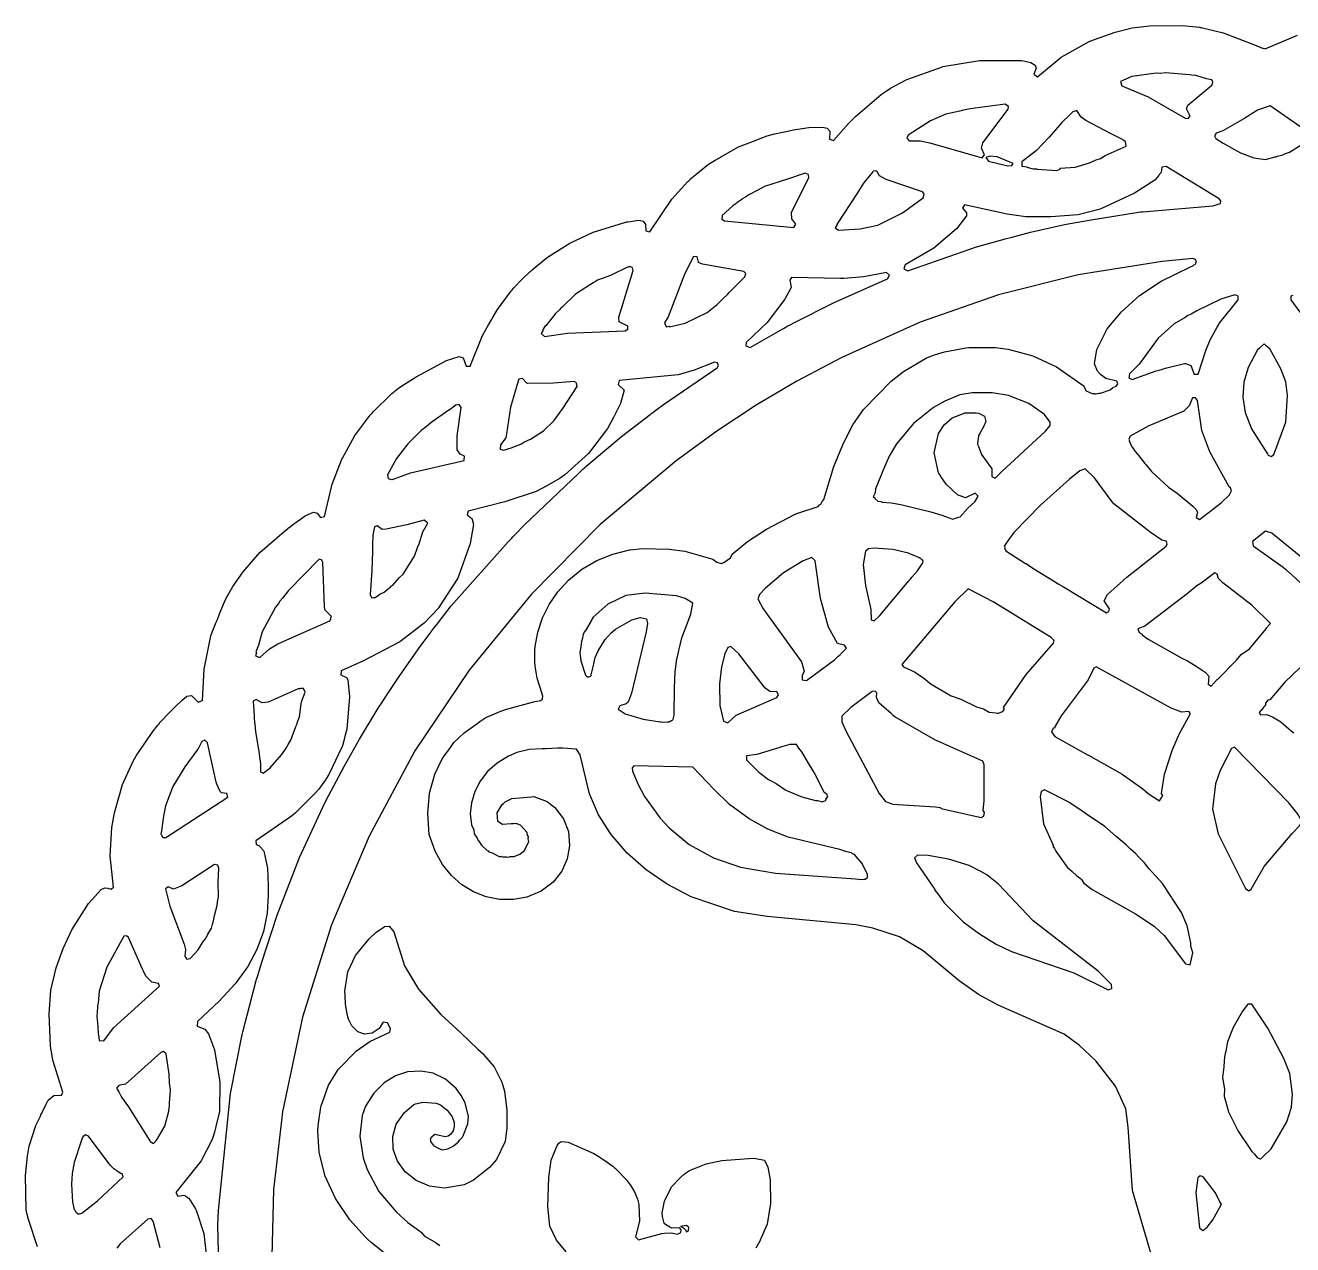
# Model space of a CAD drawing. Header units: millimetres. Extents: x 0 to 300, y 0 to 299.
# Drawn here: x 0.3 to 153.5, y 151.2 to 298.6 of the extents above; entities that cross this region are included whole.
import ezdxf

# ---------------------------------------------------------------- set-up
doc = ezdxf.new("R2010")
doc.units = ezdxf.units.MM
doc.layers.add('CUT', color=7, linetype='CONTINUOUS')

msp = doc.modelspace()

# ---------------------------------------------------------------- linework, layer by layer
at = {"layer": 'CUT'}
for points in [[(1.7575, 150.9594), (0.6628, 154.2553), (0.4612, 155.0435), (0.4429, 155.1746), (0.415, 155.4759), (0.3009, 159.5748), (0.5773, 161.9219), (0.7634, 163.1459), (1.5742, 165.6302), (2.1151, 166.7522), (2.189, 166.9055), (2.2488, 167.0294), (2.7695, 168.1096), (3.0769, 168.7003), (3.7342, 169.2556), (4.667, 169.2773), (4.8233, 169.6414), (3.6276, 173.5207), (3.354, 175.2644), (3.1728, 179.0812), (3.3851, 181.9687), (4.033, 184.6851), (4.8567, 187.0301), (5.9128, 189.2629), (7.925, 192.4669), (9.4841, 194.1654), (9.895, 194.3666), (10.2825, 194.3002), (10.6591, 194.1843), (10.9653, 194.448), (10.549, 198.2262), (10.7646, 201.641), (11.0704, 203.4091), (12.0379, 206.8255), (13.3242, 209.677), (13.639, 210.2262), (13.6909, 210.3169), (13.6936, 210.3216), (13.694, 210.3221), (15.9145, 213.5207), (16.0273, 213.6582), (16.3043, 213.9958), (16.4994, 214.2336), (16.5384, 214.2812), (17.8262, 215.638), (18.6547, 216.4658), (19.0743, 216.8419), (19.2262, 216.978), (19.5546, 217.2724), (19.7836, 217.4777), (19.8131, 217.4995), (20.3692, 217.6187), (21.1865, 216.7809), (21.7034, 216.9869), (21.919, 220.7749), (22.7359, 224.7989), (22.8802, 225.2528), (23.3849, 226.4779), (23.4861, 226.7237), (23.953, 227.8574), (24.5111, 229.2122), (24.7232, 229.6644), (25.4009, 230.794), (26.6388, 232.5539), (28.6441, 234.8648), (31.5714, 237.4165), (32.0479, 237.7974), (32.1319, 237.8646), (32.1498, 237.8789), (32.5893, 238.2302), (34.1402, 239.3047), (34.201, 239.3375), (35.1442, 239.7656), (35.5816, 239.6451), (35.979, 239.0954), (36.4538, 239.218), (37.3987, 243.1237), (38.562, 246.1709), (38.6242, 246.3031), (40.1392, 249.0398), (41.8137, 251.2623), (42.0374, 251.5233), (42.0418, 251.5284), (42.181, 251.6908), (42.3704, 251.9118), (44.6126, 254.1024), (44.7625, 254.2284), (44.8134, 254.2712), (44.873, 254.3212), (45.0353, 254.4577), (45.5599, 254.8675), (47.5578, 256.1219), (51.1966, 258.1018), (52.7479, 258.5718), (53.2185, 258.4047), (53.5843, 257.425), (54.0792, 257.4252), (55.5716, 261.1281), (56.2771, 262.3872), (56.6522, 263.0228), (56.7386, 263.1693), (57.1531, 263.8716), (57.3887, 264.2707), (58.832, 266.239), (59.0248, 266.4593), (59.0965, 266.5411), (59.1702, 266.6254), (59.3711, 266.855), (60.3682, 267.909), (61.3243, 268.8295), (61.3647, 268.8684), (61.4804, 268.9797), (61.5613, 269.0576), (63.2096, 270.4129), (63.7345, 270.7891), (66.1102, 272.2674), (68.94, 273.6091), (73.0295, 274.8464), (73.1241, 274.87), (74.5234, 275.0549), (74.9918, 274.9161), (75.2606, 274.5339), (75.3072, 273.7748), (75.8114, 273.6553), (78.4456, 277.5862), (80.4009, 279.7114), (80.5108, 279.8201), (80.6302, 279.9383), (80.6502, 279.9581), (80.729, 280.0362), (82.8919, 281.8202), (83.7098, 282.2958), (84.2355, 282.6015), (84.3254, 282.6538), (86.4433, 283.8854), (86.4985, 283.9098), (87.8154, 284.4095), (88.3227, 284.602), (89.4522, 285.0306), (89.9924, 285.2356), (90.8751, 285.4857), (92.0177, 285.7173), (92.0648, 285.7268), (92.2981, 285.7741), (93.1735, 285.9515), (95.0346, 286.2408), (96.6633, 286.3012), (97.2202, 286.1569), (97.5423, 285.7995), (97.5133, 284.8599), (98.015, 284.6925), (99.8031, 286.7392), (100.6451, 287.5797), (103.7836, 290.2592), (103.8936, 290.3364), (104.8891, 291.0055), (106.8755, 292.0473), (111.1664, 293.6027), (111.2083, 293.6109), (115.6437, 294.3408), (115.8671, 294.349), (116.004, 294.3541), (116.1441, 294.3593), (116.4112, 294.3691), (120.7743, 294.3422), (121.8513, 294.1113), (122.3946, 293.7965), (122.5142, 293.4384), (122.2244, 292.6883), (122.6649, 292.3948), (125.5245, 294.7664), (128.9246, 296.6607), (129.5543, 296.8978), (132.0341, 297.7625), (134.1236, 298.293), (136.1992, 298.5519), (140.1924, 298.5998), (142.2336, 298.3708), (142.271, 298.3653), (142.2899, 298.3626), (142.3458, 298.3544), (142.4308, 298.3421), (145.0916, 297.7115), (148.9159, 296.2418), (149.9403, 295.8189), (149.9777, 295.8337), (150.1742, 295.7582), (154.0894, 297.4201)], [(136.395, 150.0951), (134.1592, 157.7753), (133.644, 165.4069), (133.323, 167.6328), (132.0947, 170.3663), (129.7196, 173.4521), (127.7576, 175.2946), (125.8772, 176.6477), (117.9025, 180.1538), (115.5369, 181.4442), (113.1957, 183.117), (108.8331, 186.7197), (105.9942, 188.4172), (102.7447, 189.4799), (100.707, 189.8756), (89.9767, 190.8695), (86.034, 191.5118), (80.7996, 193.2662), (77.8921, 194.7815), (75.342, 196.5216), (73.0551, 198.53), (71.1256, 200.8006), (69.5824, 203.193), (68.4893, 205.7106), (67.3623, 210.4152), (66.9446, 211.1006), (65.2745, 211.243), (65.1719, 211.2385), (65.1216, 211.2428), (64.6232, 211.2144), (63.268, 211.155), (62.8827, 211.1549), (62.7925, 211.1341), (61.2207, 211.0652), (59.7041, 210.7191), (58.731, 210.28), (57.3473, 209.4387), (56.1731, 208.4072), (55.2673, 207.2273), (54.6377, 205.9934), (54.2259, 204.6398), (54.0807, 203.2942), (54.2483, 201.9878), (54.5014, 201.3654), (54.5781, 200.8906), (54.9069, 200.3685), (55.0252, 200.0776), (55.2094, 199.8881), (55.4516, 199.5035), (56.1419, 198.8653), (56.2599, 198.8074), (56.3433, 198.7217), (56.7461, 198.5691), (57.6019, 198.1495), (57.8553, 198.1489), (58.0168, 198.0877), (58.4676, 198.1071), (58.6723, 198.0645), (58.8947, 198.1255), (59.3871, 198.1468), (60.0789, 198.4301), (60.6429, 198.8692), (61.1534, 199.9477), (61.0966, 200.2671), (61.1173, 200.5381), (61.0145, 200.7287), (60.959, 201.0407), (60.1477, 201.9182), (59.8201, 202.0351), (59.7776, 202.0738), (59.6916, 202.081), (59.5977, 202.1145), (59.4129, 202.1044), (59.2683, 202.1166), (59.2307, 202.1034), (59.0209, 202.0831), (58.0016, 202.0275), (57.4101, 202.3596), (57.3536, 203.4112), (57.9383, 204.4084), (58.1018, 204.5527), (58.1341, 204.5813), (58.1764, 204.6186), (58.3109, 204.7374), (58.96, 205.089), (59.1109, 205.164), (61.4558, 205.3564), (61.7867, 205.3836), (63.3743, 204.7802), (63.5844, 204.6395), (64.3193, 204.0438), (65.3501, 202.6774), (65.9683, 201.142), (66.1032, 199.4384), (65.8231, 197.8704), (65.1401, 196.3821), (64.1029, 195.0341), (62.6449, 193.965), (60.9082, 193.2287), (59.2971, 192.926), (57.6249, 192.9261), (56.017, 193.2454), (54.4982, 193.8541), (53.0772, 194.7191), (51.8111, 195.8306), (50.7171, 197.1662), (49.8323, 198.7998), (49.1265, 200.7999), (48.9424, 203.3222), (49.156, 205.7779), (49.801, 208.082), (50.7, 209.9341), (50.8145, 210.097), (50.8972, 210.2147), (51.1002, 210.5037), (51.5986, 211.213), (52.1152, 211.8998), (52.6564, 212.4432), (53.3571, 213.0932), (55.028, 214.2981), (55.3041, 214.4971), (55.3681, 214.5433), (55.3847, 214.5553), (55.9755, 214.9345), (57.7917, 215.6993), (58.3467, 215.9265), (61.8902, 216.8697), (62.6592, 217.0045), (62.6719, 217.0778), (62.8121, 217.1151), (62.8085, 217.2193), (62.8768, 217.5194), (62.7895, 217.7655), (62.7879, 217.8114), (62.1832, 219.6923), (61.9475, 221.1432), (61.8823, 221.662), (61.8957, 222.5244), (61.8963, 222.5457), (61.9, 222.6822), (61.9106, 223.0703), (61.9234, 223.5427), (62.2553, 225.2537), (62.8113, 226.9717), (63.6184, 228.5858), (64.6583, 230.1215), (65.9656, 231.5581), (67.5626, 232.8537), (67.6506, 232.9121), (69.373, 233.9217), (71.33, 234.6956), (73.3494, 235.2071), (73.3695, 235.2094), (73.3856, 235.2112), (73.4046, 235.2133), (73.466, 235.2202), (74.8725, 235.3615), (78.1397, 235.3064), (80.0349, 235.0309), (83.4203, 234.0945), (83.9148, 233.703), (84.4287, 233.5519), (84.731, 233.6728), (85.5472, 234.2471), (85.7704, 234.6936), (87.6226, 236.1946), (89.919, 237.6955), (93.3516, 239.4992), (93.3687, 239.5058), (93.4256, 239.5279), (93.5791, 239.5874), (93.8204, 239.681), (96.1456, 240.45), (96.3047, 240.6441), (96.4827, 240.7132), (96.6454, 241.0603), (96.8186, 241.2718), (98.0488, 245.2687), (99.2036, 248.0935), (100.3374, 250.2967), (101.639, 252.1734), (104.9842, 255.5835), (106.4501, 256.7463), (109.3059, 258.4337), (109.3177, 258.4397), (109.3305, 258.4462), (109.3394, 258.4507), (109.3778, 258.4702), (110.2144, 258.7795), (111.4044, 259.1247), (113.9954, 259.6331), (114.3708, 259.669), (117.5288, 259.669), (119.1247, 259.4506), (122.0879, 258.6645), (124.9629, 257.3225), (128.3042, 254.9686), (128.2618, 254.9545), (128.5641, 254.4406), (129.2594, 254.1081), (129.515, 254.1156), (129.6092, 254.0493), (129.6933, 254.0798), (129.7437, 254.0425), (130.0761, 254.1321), (130.2872, 254.1383), (131.4662, 254.5615), (131.7596, 254.8283), (132.1825, 254.9815), (132.3807, 255.2883), (132.2664, 255.5992), (130.9185, 255.9333), (130.2913, 256.3819), (129.9153, 256.8001), (129.5669, 257.6699), (129.8244, 259.4261), (131.0991, 261.9153), (132.8172, 263.9778), (135.0097, 265.9596), (137.5986, 267.6873), (141.1444, 269.4318), (141.442, 269.5253), (141.5668, 269.6396), (141.7043, 269.7073), (141.786, 269.8406), (141.8048, 269.8578), (141.8035, 269.8691), (141.8792, 269.9926), (141.7685, 270.3084), (141.4538, 270.4222), (137.7444, 270.0416), (127.5877, 268.4444), (117.9319, 266.0314), (108.4701, 262.7363), (99.0271, 258.4517), (93.5644, 255.5843), (88.6534, 252.6919), (83.887, 249.5547), (78.9754, 245.9693), (69.8027, 238.2759), (61.4422, 229.8273), (53.9561, 220.6535), (47.4064, 210.9075), (41.8518, 200.6171), (37.2936, 189.875), (33.7915, 178.741), (31.4041, 167.2967), (30.3164, 157.8519), (30.0441, 148.2369)], [(153.5414, 265.9589), (153.3081, 265.8647), (153.2898, 265.46), (153.2978, 265.4488), (153.2963, 265.4221), (154.3688, 263.9275)], [(23.9143, 139.3138), (23.5684, 153.5237), (23.6477, 155.3376), (25.0952, 169.4849), (26.4875, 176.4428), (26.4888, 176.4487), (26.495, 176.4764), (26.5259, 176.6139), (26.6032, 176.9581), (28.2143, 183.1423), (28.2615, 183.2979), (28.3275, 183.5157), (28.4403, 183.8876), (28.8521, 185.2451), (30.7582, 191.0386), (33.4549, 198.0052), (36.2775, 204.0833), (36.6428, 204.8592), (38.8985, 209.0974), (40.6786, 212.3096), (42.9578, 216.0543), (43.0949, 216.2632), (43.3029, 216.5802), (43.9756, 217.6052), (45.4841, 219.9035), (47.8118, 223.247), (48.2683, 223.8499), (49.4836, 225.4552), (49.5346, 225.5226), (50.1897, 226.3879), (51.775, 228.4318), (58.6527, 236.1759), (59.0581, 236.5906), (59.2425, 236.7792), (59.4929, 237.0353), (60.6451, 238.2138), (67.1817, 244.447), (67.4195, 244.6704), (67.7032, 244.9368), (67.8878, 245.1102), (68.0555, 245.2677), (72.3796, 248.9153), (75.8222, 251.5779), (75.918, 251.6491), (76.1438, 251.817), (76.532, 252.1056), (77.4294, 252.7729), (83.9479, 257.1979), (84.0986, 257.4954), (83.9642, 257.8006), (83.6057, 257.8821), (81.1548, 256.9072), (79.2238, 256.3782), (72.0698, 255.6823), (71.9807, 255.2025), (72.6967, 254.5199), (72.2571, 252.9053), (71.4133, 251.1845), (70.6936, 249.8743), (68.4025, 246.8689), (65.5354, 244.2907), (64.9608, 243.8709), (63.3368, 242.9467), (62.0657, 242.2747), (58.2512, 240.9993), (53.8274, 239.8999), (53.7224, 239.445), (54.3018, 238.9734), (54.3368, 238.8891), (54.3944, 238.6094), (54.4251, 238.4603), (54.4454, 238.3615), (54.4628, 238.2772), (54.0954, 235.9626), (52.583, 231.7877), (50.2645, 228.1781), (50.261, 228.1741), (48.5021, 226.3284), (45.5875, 224.0923), (41.1898, 221.7712), (38.4701, 220.5737), (38.452, 220.1036), (39.1177, 219.7847), (39.2813, 219.5046), (39.475, 217.4244), (39.1527, 213.5243), (39.0159, 212.9799), (38.9907, 212.8796), (38.9447, 212.6964), (38.8426, 212.2904), (38.6286, 211.4971), (38.5689, 211.3403), (37.0395, 208.1474), (36.9864, 208.0604), (36.7042, 207.5978), (36.6312, 207.4782), (36.5845, 207.4016), (35.7977, 206.2927), (35.3851, 205.8283), (32.9132, 203.3854), (32.4879, 203.0208), (28.158, 200.0304), (28.1888, 199.5933), (28.5129, 199.4766), (28.5512, 199.4376), (28.5699, 199.4186), (28.6495, 199.3375), (29.0991, 198.8795), (29.1522, 198.8039), (29.56, 196.741), (29.6398, 194.6547), (29.6703, 193.447), (29.5302, 191.2894), (29.0984, 189.057), (28.2905, 186.9191), (27.1831, 184.8367), (25.6604, 182.7692), (23.7373, 180.6358), (21.1331, 178.1827), (21.0913, 177.6269), (22.0088, 177.2807), (22.4268, 176.7053), (23.1785, 174.7924), (23.8154, 170.847), (23.7564, 167.2887), (23.735, 167.1727), (23.3224, 165.5042), (23.1519, 164.8148), (23.0948, 164.5836), (23.0236, 164.2961), (22.8945, 163.9491), (21.5467, 161.3542), (18.4871, 157.545), (18.7388, 157.0834), (19.4777, 157.1891), (19.6755, 157.1159), (19.8652, 156.9727), (19.9713, 156.8926), (20.0139, 156.8605), (20.0545, 156.8298), (20.8827, 155.564), (20.8834, 155.5626), (20.9537, 155.403), (21.8792, 152.5691), (22.1837, 149.7076)], [(162.2296, 228.0374), (151.0121, 237.2073), (150.2309, 237.4777), (148.6661, 236.2218), (148.7329, 235.6967), (152.3586, 233.1108), (152.635, 232.8707), (152.7309, 232.7874), (152.8918, 232.6477), (152.9542, 232.5935), (157.3976, 228.5342)], [(154.3635, 220.94), (152.5589, 219.2201), (150.7412, 217.0602), (150.5189, 217.018), (150.2187, 216.6932), (150.2396, 216.4641), (150.1347, 216.3395), (149.9707, 216.1709), (149.9736, 216.148), (149.4646, 215.5431), (149.6296, 215.2551), (150.3561, 215.2893), (151.0855, 215.0418), (152.0702, 214.4235), (153.0613, 213.5845), (153.3223, 213.3282), (153.6634, 213.0747)], [(45.6745, 148.6741), (42.1209, 151.4809), (41.6595, 151.9008), (41.3946, 152.1739), (39.5377, 154.2127), (37.7831, 156.7859), (36.5392, 159.4835), (35.8208, 162.3559), (35.6498, 165.0008), (35.6629, 165.1217), (35.6649, 165.1401), (35.6971, 165.4376), (35.7482, 165.9095), (36.0229, 167.8407), (36.0733, 167.9933), (36.0796, 168.0122), (36.1112, 168.1078), (36.1836, 168.3272), (36.9678, 170.4886), (37.3561, 171.148), (37.3975, 171.2184), (37.3986, 171.2202), (37.6739, 171.6877), (38.1149, 172.3902), (40.3292, 174.6649), (41.9569, 175.7742), (44.3819, 176.8991), (44.4502, 177.3341), (44.0706, 178.0464), (43.5617, 178.1195), (43.0641, 177.3498), (42.2422, 176.7956), (41.3089, 176.6619), (40.488, 176.9632), (39.7855, 177.6932), (39.3774, 178.4598), (39.2358, 178.9091), (39, 180.2827), (38.9856, 180.6851), (38.9781, 180.8942), (38.9593, 181.4163), (38.9427, 181.8804), (39.2767, 184.2181), (40.2146, 186.1552), (41.8825, 188.1738), (42.6586, 188.9602), (43.6659, 189.6392), (43.7104, 189.6616), (44.29, 189.7166), (44.8362, 189.0229), (46.1281, 184.9319), (47.8477, 182.1233), (50.5332, 179.0507), (52.9623, 176.8162), (55.0224, 174.8655), (55.6283, 174.2918), (55.6742, 174.2483), (55.7035, 174.2205), (56.9851, 172.7056), (57.9217, 170.8634), (58.2472, 169.7598), (58.5199, 167.4802), (58.5171, 165.3457), (58.2998, 163.6926), (57.2559, 161.5358), (56.4151, 160.5329), (54.4854, 159.0053), (53.3368, 158.4674), (50.9915, 158.0403), (49.1646, 158.287), (47.54, 158.9718), (46.2236, 160.0392), (45.3034, 161.3339), (44.7716, 162.7839), (44.7095, 164.3096), (45.137, 165.795), (46.1184, 167.2116), (47.282, 168.1694), (47.4851, 168.2503), (48.3996, 168.434), (49.954, 168.3301), (50.4993, 168.1321), (51.2964, 167.4946), (51.9051, 166.6908), (52.1509, 166.0092), (52.1279, 165.4958), (52.0368, 164.9861), (51.7131, 164.5563), (51.4249, 164.3342), (51.0733, 164.2533), (49.7986, 164.5544), (49.3158, 164.1496), (49.309, 164.0395), (49.2452, 163.9725), (49.2986, 163.8727), (49.2881, 163.7041), (49.6545, 163.2066), (49.6804, 163.158), (50.1655, 162.9234), (50.2033, 162.8888), (50.3402, 162.839), (50.635, 162.6964), (51.38, 162.8054), (51.9286, 163.0946), (52.0142, 163.1195), (52.0611, 163.1645), (52.1932, 163.2342), (52.4887, 163.5501), (52.623, 163.6284), (52.7688, 163.8434), (53.1169, 164.1773), (53.1485, 164.2554), (53.1768, 164.2858), (53.7983, 165.8343), (53.865, 166.7066), (53.4729, 168.379), (53.0051, 169.2404), (52.3786, 170.106), (51.1014, 171.2106), (49.6062, 171.9337), (48.1089, 172.2133), (46.5115, 172.1127), (45.0388, 171.6284), (43.6606, 170.7781), (42.4257, 169.5434), (41.4365, 167.944), (41.0344, 166.8375), (40.7479, 164.3341), (41.1259, 161.7169), (41.615, 160.3058), (43.0491, 157.6569), (45.1457, 155.177), (46.547, 153.8967), (47.8404, 152.9758), (47.9898, 152.8452), (48.1914, 152.6992), (48.546, 152.2641), (49.8269, 151.5149), (50.3935, 151.1046)], [(65.6868, 150.3725), (64.5084, 151.7785), (63.6921, 153.4569), (63.4511, 155.85), (63.5734, 159.3341), (63.8833, 161.4251), (64.5874, 163.1984), (64.7841, 163.4751), (65.0128, 163.642), (65.1834, 163.6759), (65.9083, 163.6167), (69.0339, 162.234), (69.7525, 161.7802), (69.82, 161.7376), (69.9322, 161.6667), (70.2429, 161.4705), (71.3167, 160.7221), (71.4897, 160.5592), (71.5843, 160.4701), (71.5949, 160.4601), (71.6435, 160.4144), (72.9286, 159.1054), (73.0011, 159.0036), (73.0298, 158.9632), (73.0593, 158.9218), (73.4056, 158.4353), (73.893, 157.6716), (74.2124, 156.9264), (74.2941, 156.7356), (74.4764, 156.0591), (74.5386, 154.0693), (74.0462, 152.1904), (74.4187, 151.7935), (77.2569, 152.5693), (77.5845, 152.5988), (77.5899, 152.5978), (77.5903, 152.5994), (78.3649, 152.6693), (79.1355, 152.5043), (79.5444, 152.6897), (79.5908, 153.0187), (79.4014, 153.2478), (78.4441, 153.2244), (78.1517, 153.3949), (78.1871, 153.4167), (78.2019, 153.4239), (78.0082, 153.4786), (77.707, 153.6541), (77.5336, 153.7846), (77.5154, 153.8226), (77.3232, 154.6115), (77.3078, 155.0516), (77.5881, 156.4958), (78.4083, 158.1961), (79.4889, 159.3364), (80.006, 159.7827), (80.5828, 160.1702), (82.5937, 161.013), (84.5019, 161.3912), (88.3091, 161.6821), (88.6266, 161.6557), (89.6487, 161.4241), (90.0643, 160.5973), (90.3487, 159.0741), (90.3806, 156.1966), (89.9732, 153.6936), (88.9836, 151.4148), (88.9672, 151.3886), (88.9492, 151.3597), (88.9429, 151.3496), (88.6071, 150.8111)], [(16.6008, 150.8224), (15.7482, 154.0724), (15.4989, 154.3907), (15.1015, 154.3171), (11.7761, 151.3218), (11.3607, 150.8032)]]:
    msp.add_lwpolyline(points, dxfattribs=at)
for points in [[(143.8449, 291.7182), (143.853, 291.7395), (143.7253, 292.0037), (143.0792, 292.1532), (141.8098, 292.5368), (141.2975, 292.5654), (141.0288, 292.6276), (138.1552, 292.8619), (137.5166, 292.7764), (137.0265, 292.8038), (134.0599, 292.4156), (132.7059, 291.8109), (132.8713, 291.287), (136.0557, 289.9712), (140.5284, 287.3727), (140.8912, 287.3478), (141.1169, 287.6329), (140.6938, 288.4922), (140.8436, 288.9567), (143.7582, 291.3741), (143.8649, 291.6846)], [(115.9019, 283.765), (116.0402, 284.3955), (119.1123, 288.4582), (119.1633, 288.7851), (118.7595, 289.065), (114.5034, 288.5125), (113.7247, 288.3378), (113.5585, 288.3272), (113.2551, 288.2324), (111.6011, 287.8613), (109.7473, 287.0724), (107.0357, 285.3462), (106.8775, 284.9706), (107.1404, 284.6591), (108.4928, 284.639), (109.6487, 284.3932), (115.9737, 282.5973), (116.2394, 282.937)], [(120.7613, 282.1005), (120.7587, 281.5709), (121.383, 281.4997), (121.3846, 281.4626), (122.1229, 281.2558), (122.5975, 281.2392), (122.6391, 281.2242), (124.997, 281.0428), (125.4202, 281.2242), (125.4202, 281.3362), (127.2373, 281.4632), (128.9561, 281.988), (129.739, 282.3616), (130.2872, 282.524), (130.8453, 282.8704), (133.3926, 284.0066), (133.2977, 284.5497), (133.2268, 284.5845), (133.2215, 284.6169), (133.0244, 284.7198), (132.9566, 284.8056), (131.5813, 285.4812), (131.505, 285.5132), (128.4979, 287.0834), (127.9312, 287.5159), (127.4112, 288.3275), (126.9403, 288.1616), (126.6579, 287.8617), (125.5904, 286.8698), (124.0613, 285.1043), (122.5371, 283.4857)], [(147.6162, 287.3046), (145.064, 285.8673), (144.2513, 285.556), (144.0776, 285.2304), (144.2221, 284.9284), (145.108, 284.3428), (147.2019, 283.1907), (148.8093, 282.5788), (150.2073, 282.4041), (151.3793, 282.7003), (151.5341, 282.7245), (151.6866, 282.778), (152.3228, 282.9388), (152.6381, 283.1114), (153.131, 283.2842), (154.5522, 284.1597), (156.2296, 285.0784), (156.4119, 285.394), (156.2539, 285.7224), (154.8386, 286.1317), (154.3812, 286.3823), (150.8089, 288.8739), (149.27, 288.3345)], [(119.072, 281.6172), (119.5557, 281.6776), (119.737, 281.8892), (117.7721, 282.7054), (116.9559, 282.7961), (116.4118, 282.6147), (116.7443, 282.1915)], [(87.2719, 277.785), (86.9833, 277.6242), (86.7837, 277.4502), (86.5487, 277.289), (86.3467, 277.1698), (86.25, 277.0842), (85.8308, 276.7967), (84.5602, 275.6126), (84.5062, 275.1768), (84.8143, 274.9669), (93.2211, 274.1608), (93.4542, 274.5622), (92.963, 275.2111), (92.9335, 276.0226), (95.0153, 280.1513), (94.9953, 280.5826), (94.5898, 280.7312), (92.4388, 280.0224), (89.6585, 279.1152), (88.8676, 278.6744), (87.7642, 278.1227)], [(103.3646, 274.4479), (105.9224, 275.7179), (106.0068, 275.7588), (106.012, 275.7624), (106.363, 275.9367), (107.9402, 277.1265), (108.8912, 277.7993), (108.8665, 277.8766), (108.9747, 278.2231), (108.7528, 278.4719), (104.3647, 279.9847), (103.5823, 280.3973), (103.2221, 280.971), (102.8597, 281.0264), (102.7527, 280.8939), (102.7526, 280.8939), (102.7327, 280.8691), (101.6436, 279.5218), (100.8215, 278.227), (98.4444, 274.6191), (98.4639, 274.5133), (98.2207, 274.1304), (98.6007, 273.8547), (101.2243, 273.9982)], [(124.2811, 275.4521), (121.2331, 275.4749), (118.9783, 275.764), (113.8583, 276.9074), (113.5969, 276.4877), (114.065, 275.958), (114.0991, 275.559), (112.8807, 274.0108), (110.1506, 271.6787), (106.6492, 269.6342), (106.5133, 269.1646), (106.9796, 268.9397), (115.3005, 271.8143), (118.9152, 272.8334), (119.0848, 272.879), (119.4367, 272.9737), (119.8757, 273.0918), (121.8082, 273.6119), (125.944, 274.5218), (128.9008, 275.0672), (135.124, 276.0414), (135.2093, 276.0504), (135.2579, 276.0555), (135.3011, 276.06), (135.3533, 276.0655), (143.8771, 276.7756), (144.7844, 277.0688), (144.8237, 277.404), (144.6136, 277.6458), (138.2075, 281.5371), (137.682, 281.4603), (137.6233, 280.8321), (137.2996, 280.4358), (137.2813, 280.4134), (137.0907, 280.18), (136.8653, 279.9039), (134.4026, 278.3161), (130.2488, 276.3755), (127.5807, 275.6984)], [(81.5019, 270.6121), (81.063, 270.6439), (80.0214, 268.611), (78.0081, 263.3623), (77.5672, 262.629), (77.7691, 262.1502), (78.0767, 262.2243), (78.1733, 262.1764), (80.0734, 262.5933), (82.7138, 263.8804), (83.9399, 264.8585), (84.6883, 265.6065), (85.194, 266.0541), (85.3977, 266.3157), (87.2972, 268.2143), (87.4088, 268.5968), (87.1626, 268.8666), (82.1594, 269.7182), (81.6897, 269.9507), (81.6897, 269.9508), (81.6896, 269.9509), (81.6896, 269.9509), (81.6838, 269.9569)], [(73.421, 269.4533), (73.289, 269.3781), (73.18, 269.3984), (71.0453, 268.3732), (69.4567, 267.7891), (68.9904, 267.4905), (68.957, 267.4769), (68.0532, 266.9104), (67.9487, 266.8235), (66.8304, 266.1074), (65.1903, 264.5295), (65.0076, 264.3775), (64.9073, 264.2571), (64.3436, 263.7149), (64.1731, 263.4783), (64.1133, 263.4221), (63.2346, 262.2781), (63.147, 262.2701), (62.9051, 261.8771), (62.9111, 261.857), (62.8768, 261.8123), (62.8807, 261.6852), (62.6414, 261.3532), (63.0542, 260.9919), (65.8618, 261.3918), (72.8122, 261.685), (73.1249, 261.8679), (73.1523, 262.2291), (72.0722, 262.7524), (72.0361, 263.336), (73.7626, 268.9656), (73.7049, 269.2886)], [(92.9206, 268.1222), (92.7098, 267.7883), (92.8775, 266.9609), (92.8272, 266.8246), (92.1201, 265.4943), (89.9634, 262.7015), (87.4552, 260.2518), (87.4003, 259.8511), (87.9186, 259.6507), (91.8801, 261.9337), (91.9452, 261.9689), (92.492, 262.2645), (92.7479, 262.4029), (93.189, 262.6414), (98.0847, 265.1158), (104.5311, 267.9791), (104.7725, 268.4127), (104.3926, 268.7322), (101.6694, 268.2005), (99.2483, 268.0023), (99.0472, 267.9958), (99.0398, 267.9956), (98.8955, 267.9909), (98.867, 267.99)], [(141.1923, 257.4915), (141.5883, 256.4356), (142.0764, 256.4207), (143.017, 259.3132), (143.5413, 260.5725), (144.3761, 262.1049), (144.6271, 262.5227), (144.6383, 262.5414), (144.6415, 262.5468), (144.6417, 262.5471), (146.9187, 265.4375), (146.9163, 265.8738), (146.5109, 266.0348), (144.8345, 265.4863), (141.9292, 264.1077), (141.2394, 263.7055), (140.8316, 263.5144), (140.5194, 263.2856), (139.1922, 262.5117), (137.2594, 260.7849), (134.9712, 257.6481), (133.7912, 256.4701), (133.6927, 255.9873), (134.1086, 255.7846), (137.0184, 256.8246), (137.3655, 256.9332), (137.7651, 257.0582), (137.8398, 257.0816), (138.2923, 257.2232), (140.419, 257.7086), (140.55, 257.7253)], [(150.733, 259.4877), (150.5847, 259.6234), (150.5249, 259.7186), (150.3569, 259.8318), (150.0687, 260.0956), (149.5878, 259.6658), (149.5269, 259.6261), (149.5072, 259.5937), (149.2767, 259.3877), (148.1384, 257.2623), (147.6078, 255.491), (147.4898, 253.6646), (147.7846, 251.8049), (148.5259, 249.846), (150.3042, 247.061), (150.4581, 246.8125), (150.4627, 246.8128), (150.5671, 246.6494), (150.8977, 246.4931), (151.2306, 246.7126), (152.6655, 250.6252), (152.9007, 253.8968), (152.6891, 255.4986), (152.0802, 257.0878)], [(59.4474, 247.6988), (60.1866, 247.9675), (60.5778, 248.2243), (60.7361, 248.2979), (61.3846, 248.5657), (62.9237, 249.5882), (64.1962, 250.8017), (65.2901, 252.3069), (66.9974, 254.9647), (66.9444, 255.4007), (66.6333, 255.5335), (64.1582, 255.3601), (61.0375, 255.2998), (60.9281, 255.3359), (60.3939, 255.8977), (59.964, 255.8517), (59.7357, 255.0735), (59.708, 255.0653), (59.4904, 254.2369), (58.9668, 252.4518), (58.4658, 249.2307), (58.3778, 248.749), (57.7592, 247.8792), (57.7146, 247.3809), (58.1611, 247.2344), (58.4054, 247.3353), (58.4272, 247.3279), (58.7699, 247.4525), (58.9667, 247.4753)], [(115.129, 242.038), (113.9792, 241.4748), (112.9909, 241.8592), (111.6774, 243.0844), (111.5583, 243.2554), (111.0615, 243.9685), (110.8841, 244.2232), (110.7676, 244.3905), (110.7358, 244.4423), (110.7254, 244.4723), (110.725, 244.4734), (110.7224, 244.4809), (110.708, 244.5224), (110.1888, 246.9482), (110.7075, 249.2674), (111.3935, 250.3233), (112.3573, 251.152), (113.9036, 251.7705), (115.2413, 251.7729), (115.5839, 251.7336), (116.1891, 251.3899), (116.2641, 251.3469), (116.414, 250.7341), (116.3586, 250.5954), (116.3214, 250.5023), (116.3081, 250.4687), (116.2107, 250.2248), (115.7433, 249.3437), (115.5433, 249.008), (115.5367, 248.9543), (115.5243, 248.9308), (115.4671, 248.3883), (115.4228, 248.0274), (115.4277, 248.0141), (115.4242, 247.981), (115.5345, 247.7217), (115.5337, 247.7034), (115.7426, 247.1659), (115.9058, 246.7264), (117.1465, 245.0048), (117.1478, 244.0588), (117.5296, 243.8574), (118.3254, 244.6219), (123.6345, 249.5359), (124.2069, 250.2465), (124.1792, 250.6386), (124.1808, 250.6424), (123.5074, 251.5522), (121.6128, 252.875), (119.1424, 253.8736), (117.1693, 254.2016), (114.7495, 254.2017), (113.2722, 253.9366), (111.4803, 253.1604), (110.0952, 252.4043), (107.6535, 250.4916), (105.626, 248.0228), (104.7399, 246.5277), (104.1061, 245.0235), (103.9628, 244.7592), (103.7369, 244.147), (103.0786, 242.5847), (103.0449, 242.0776), (103.02, 242.0766), (102.8084, 241.593), (103.0048, 241.4751), (102.9995, 241.395), (103.3786, 241.0863), (103.7324, 241.0385), (103.8664, 240.9581), (104.9565, 240.8702), (106.136, 240.6705), (109.7545, 239.7903), (111.078, 239.3772), (112.4079, 238.9153), (112.879, 239.0828), (113.3223, 239.1952), (114.2487, 240.2249), (115.0708, 241.002), (115.5053, 241.675)], [(133.7017, 248.5896), (133.7735, 248.4147), (133.7585, 248.3625), (134.0685, 247.6555), (134.2923, 247.3664), (134.3078, 247.3064), (134.9111, 246.5671), (135.5029, 245.8027), (135.6089, 245.6968), (135.7167, 245.5591), (135.8041, 245.4729), (136.4541, 244.6764), (138.5097, 242.7719), (139.542, 242.0493), (141.4524, 240.4963), (141.8273, 240.0873), (141.9802, 239.8073), (141.992, 239.7486), (141.9945, 239.7359), (141.9965, 239.7258), (142.0008, 239.7047), (141.8504, 239.1183), (142.2435, 238.8589), (144.8499, 240.8829), (145.8586, 241.8607), (146.1122, 242.3461), (146.0842, 242.3967), (146.0859, 242.3997), (146.0033, 242.7176), (145.8432, 242.8331), (143.5027, 247.0705), (142.5185, 249.6418), (141.9963, 253.2414), (141.7821, 253.5804), (141.4146, 253.5717), (140.9841, 252.6055), (140.3732, 251.9648), (136.0566, 250.1677), (133.8834, 248.9252)], [(45.1704, 246.2566), (44.1026, 244.2918), (44.1788, 243.8172), (44.5337, 243.7202), (44.6138, 243.7494), (44.7027, 243.722), (46.8761, 244.5209), (53.3392, 246.0181), (53.3767, 246.5139), (52.8574, 246.7813), (52.5077, 247.2962), (52.5095, 248.967), (52.9883, 252.4233), (52.7378, 252.7794), (52.3277, 252.6953), (51.5241, 252.1007), (51.4896, 252.0786), (49.4753, 250.6944), (48.6028, 249.9391), (48.159, 249.6107), (46.5455, 248.0313)], [(129.558, 243.9054), (128.444, 244.9992), (127.8007, 244.737), (126.5272, 243.7331), (123.0318, 240.6001), (119.8122, 237.2911), (118.8764, 235.9955), (118.8307, 235.9753), (118.8323, 235.9343), (118.6322, 235.6574), (118.7171, 235.5325), (118.679, 235.4563), (118.8302, 235.0936), (121.2183, 233.5519), (121.278, 233.5585), (122.1161, 232.9739), (124.614, 231.4606), (125.1705, 231.099), (125.8126, 230.7345), (130.9901, 227.5978), (131.2832, 227.7531), (131.3508, 228.0779), (130.714, 229.0417), (131.1393, 229.8041), (133.4472, 231.8989), (138.206, 235.6406), (138.3565, 235.9447), (138.2118, 236.2517), (137.6789, 236.3936), (136.2677, 237.3439), (131.9095, 240.7466), (131.6795, 241.0231)], [(42.1908, 232.6907), (41.9999, 229.7616), (42.2023, 229.422), (42.4221, 229.4286), (42.4502, 229.3965), (42.5064, 229.4311), (42.5975, 229.4338), (43.1736, 229.8415), (43.2266, 229.8741), (43.6678, 230.1099), (43.9569, 230.3233), (44.1374, 230.4343), (44.2208, 230.5182), (44.44, 230.6799), (44.5839, 230.8395), (44.7253, 230.9396), (45.543, 231.8459), (45.9769, 232.2816), (47.3373, 234.4471), (47.7008, 235.4963), (47.9193, 235.9386), (48.3642, 237.3696), (48.9515, 238.4484), (48.5134, 238.7821), (46.4312, 238.2361), (43.9276, 237.6982), (43.4266, 237.6711), (42.8247, 238.0989), (42.5155, 237.9681), (42.3156, 236.9628), (42.2827, 235.8372), (42.256, 235.6468), (42.2581, 234.9944)], [(108.1467, 232.6862), (108.7306, 233.5), (108.7647, 233.5439), (108.7656, 233.5488), (108.8203, 233.625), (108.7981, 233.7243), (108.8239, 233.8641), (108.752, 233.9297), (108.7259, 234.0463), (108.5253, 234.138), (108.525, 234.1399), (108.5195, 234.1415), (108.3975, 234.2527), (107.6212, 234.5569), (107.595, 234.5635), (107.0854, 234.7965), (105.1733, 235.2513), (102.9204, 235.4258), (102.2204, 235.3187), (101.8546, 235.0493), (101.5987, 233.4241), (101.8692, 230.9143), (102.5297, 227.976), (102.5548, 226.7311), (102.898, 226.6156), (103.6166, 227.2803), (107.1263, 231.4685), (107.2956, 231.653), (107.4835, 231.8949)], [(36.5433, 227.9175), (36.4498, 228.3064), (36.2725, 233.7259), (36.1048, 234.0098), (35.8163, 234.0721), (32.1159, 230.2784), (31.3873, 229.353), (31.0536, 229.0028), (30.8961, 228.7293), (30.5419, 228.2794), (28.947, 225.2961), (28.491, 223.6719), (28.1846, 222.8962), (28.2392, 222.7748), (28.1323, 222.3941), (28.6468, 222.1866), (29.8144, 223.2492), (30.8402, 223.8445), (37.1065, 226.6116), (37.1568, 226.7482), (37.2222, 226.7778), (37.2484, 226.997), (37.2998, 227.1365), (37.2675, 227.1566), (37.2703, 227.1802)], [(99.5581, 223.3152), (99.3377, 223.6912), (98.4689, 223.9028), (97.4157, 225.8514), (96.4351, 229.3413), (95.7709, 233.8897), (95.3959, 234.277), (94.3261, 233.8959), (91.9494, 232.4075), (89.7627, 230.5763), (89.0681, 229.7946), (88.857, 229.278), (89.4801, 228.0623), (94.1141, 221.6639), (94.4613, 220.5236), (94.2213, 220.0044), (94.2265, 219.4805), (94.7324, 219.4225), (98.1311, 221.9174), (98.559, 222.3365), (98.8019, 222.4984), (98.8441, 222.6158)], [(140.8142, 221.7707), (141.8313, 221.1557), (142.9168, 220.4031), (143.3702, 219.931), (143.2875, 218.9609), (143.6612, 218.7448), (144.4034, 219.5232), (144.4064, 219.5243), (146.706, 221.8821), (147.304, 222.5534), (148.2739, 223.2435), (150.3295, 225.6921), (150.2363, 225.64), (150.8514, 226.2851), (148.6287, 228.4886), (145.0624, 231.2366), (144.5608, 231.7458), (144.3798, 232.2844), (144.0827, 232.429), (142.4343, 231.169), (141.9178, 230.8645), (140.7743, 229.9001), (135.6555, 225.9875), (134.8068, 225.6744), (134.9473, 225.2294), (135.312, 225.0167), (135.3356, 224.9364), (136.0611, 224.3922), (140.1119, 222.0948)], [(68.9025, 220.8913), (68.9084, 220.9169), (68.9384, 221.0478), (69.2043, 222.2053), (69.5423, 222.9901), (70.3933, 224.3774), (71.1078, 225.1875), (71.6647, 225.6175), (73.6076, 226.7401), (74.6206, 227.0129), (74.6537, 227.0173), (75.3845, 226.8819), (75.5093, 226.3043), (75.353, 225.2828), (73.5633, 217.8851), (73.1993, 216.8967), (73.078, 216.7599), (73.0396, 216.7166), (72.9836, 216.6536), (72.9303, 216.5935), (72.153, 216.3629), (71.9888, 215.9347), (72.8294, 215.3906), (74.9978, 214.7394), (77.0586, 214.4148), (77.1431, 214.4259), (77.3332, 214.3876), (77.922, 214.4276), (78.0897, 214.4167), (78.1318, 214.4419), (78.208, 214.4471), (78.4229, 214.5934), (78.5377, 214.6084), (78.5654, 214.6904), (78.6325, 214.7361), (78.6398, 214.9109), (78.7455, 215.2245), (78.7879, 218.4749), (78.8706, 220.4652), (79.0753, 222.0267), (79.1351, 222.3019), (79.173, 222.4765), (79.2919, 223.0245), (79.3333, 223.215), (79.6664, 224.5843), (80.7624, 227.4263), (80.9899, 228.7408), (80.0878, 229.3224), (79.0383, 229.6325), (75.2321, 229.9858), (72.8796, 229.6897), (70.7005, 228.6594), (68.9524, 227.0613), (68.6807, 226.598), (68.6482, 226.5614), (67.9653, 225.3913), (67.9541, 225.3589), (67.7485, 225.0083), (67.6609, 224.5173), (67.5272, 224.1333), (67.4344, 223.2469), (67.3515, 222.7817), (67.4436, 221.7971), (68.0122, 220.0422), (68.0423, 220.02), (68.0466, 220.0072), (68.0906, 219.9845), (68.3379, 219.8023), (68.7012, 219.9804), (68.7185, 220.0905)], [(113.3961, 217.1451), (115.3027, 216.2472), (116.128, 215.9854), (116.835, 215.5954), (117.6396, 215.506), (117.8022, 215.4544), (117.8431, 215.4834), (117.9233, 215.4745), (118.4674, 215.6558), (118.679, 215.9581), (118.5636, 216.1505), (121.2896, 220.1315), (124.5807, 223.9168), (124.6686, 224.2385), (124.3256, 224.6163), (117.2907, 228.9039), (114.2913, 230.4916), (112.6622, 228.9302), (106.2818, 221.366), (106.4527, 221.0785), (107.7812, 220.4624), (108.9229, 219.6982), (109.8217, 218.9811), (112.2098, 217.5603)], [(89.7076, 218.5164), (89.7065, 218.5178), (89.7019, 218.5235), (89.6871, 218.5421), (89.615, 218.6325), (86.5492, 222.6421), (85.5745, 223.5218), (85.2362, 223.386), (84.859, 222.6542), (84.4595, 221.0823), (84.2179, 218.991), (84.2466, 216.3851), (84.6918, 214.5103), (85.2125, 214.3066), (86.2275, 215.2328), (91.1426, 217.3612), (91.3648, 217.6913), (91.1484, 218.063), (90.2978, 218.0838)], [(128.7872, 219.513), (125.5122, 215.1578), (124.7878, 213.8892), (124.7182, 213.649), (124.7082, 213.632), (124.5436, 213.6607), (124.3622, 213.2072), (124.7552, 212.6631), (128.806, 210.3959), (128.8456, 210.3785), (132.8844, 208.0905), (135.4121, 206.3077), (136.0309, 205.7405), (137.4214, 204.8638), (137.8144, 205.4987), (137.6743, 205.7689), (138.0009, 208.1066), (138.947, 210.9508), (139.8074, 212.9163), (141.1537, 215.4158), (140.9486, 215.6859), (140.1262, 215.602), (138.8154, 216.0694), (129.749, 221.0639), (129.4629, 220.9031)], [(32.0862, 211.6911), (32.4041, 212.1977), (33.0114, 213.8568), (33.1433, 214.1655), (33.1679, 214.2843), (33.4406, 215.0292), (33.6458, 216.5915), (33.7176, 216.9383), (34.1178, 218.0177), (33.9267, 218.4407), (33.5797, 218.4576), (33.4735, 218.4099), (33.2956, 218.4175), (29.6412, 216.7911), (28.9428, 216.7209), (28.2117, 217.1239), (27.8284, 216.9087), (27.9621, 215.1293), (27.9601, 215.0216), (27.9826, 214.8563), (28.0179, 214.3861), (28.0187, 214.2755), (28.0322, 214.1958), (28.1057, 213.2177), (28.4972, 211.0692), (28.6951, 209.6123), (28.7071, 209.5244), (28.7129, 209.4814), (28.7143, 209.471), (28.715, 208.381), (29.0548, 208.2295), (29.8876, 208.844), (31.2882, 210.4192), (31.6514, 210.9981), (31.9687, 211.4159)], [(110.8879, 204.0594), (111.0006, 203.9569), (115.8676, 202.8384), (116.1699, 203.0198), (116.2606, 203.4733), (116.1125, 203.6831), (116.2315, 204.8591), (116.232, 209.2098), (116.0518, 209.6663), (110.2347, 212.2371), (105.415, 215.0333), (105.2642, 215.1602), (105.2343, 215.1854), (105.2144, 215.2022), (104.9571, 215.4188), (103.493, 216.7319), (103.2074, 217.3993), (103.2562, 217.9096), (103.0184, 218.1406), (102.6574, 218.0839), (100.0853, 216.1392), (99.0269, 215.1008), (99.0217, 214.4181), (99.5126, 213.2562), (103.526, 205.7397), (104.2832, 204.785), (105.1938, 204.465), (110.3482, 204.1351)], [(17.2559, 204.2842), (16.9836, 203.0237), (16.7653, 201.2564), (16.6964, 200.8371), (16.7107, 200.8144), (16.7066, 200.7817), (16.9244, 200.44), (17.2958, 200.4547), (24.7958, 205.2936), (24.6574, 205.7734), (24.0142, 205.8475), (23.8491, 205.9806), (23.4426, 206.8692), (23.3829, 207.1095), (22.3204, 211.8819), (22.0112, 212.1949), (21.6296, 212.0526), (21.2371, 211.2389), (21.1905, 211.1671), (21.1412, 211.091), (21.1262, 211.0679), (21.0499, 210.9504), (19.5709, 208.9666), (18.1337, 206.5957)], [(94.1627, 205.3475), (95.8253, 204.9243), (96.0472, 204.9243), (96.6536, 204.75), (97.0957, 204.9464), (97.0645, 205.0651), (97.3066, 205.3475), (97.1857, 205.68), (96.8542, 205.8665), (96.8185, 206.0027), (95.6755, 208.2912), (94.838, 209.6226), (94.1759, 210.7814), (93.8202, 211.2406), (93.5371, 211.6907), (93.4714, 211.6909), (93.4583, 211.7078), (93.3628, 211.6913), (92.719, 211.6935), (91.863, 211.4309), (91.7238, 211.4067), (91.5078, 211.3219), (88.735, 210.4711), (87.492, 210.2982), (87.4799, 209.8323), (88.9608, 208.3357), (90.1554, 207.4469), (91.0808, 206.9486), (92.2582, 206.1637)], [(147.7941, 194.2655), (148.2259, 193.9964), (148.5121, 194.1757), (150.0775, 196.927), (153.4372, 200.9118), (154.3199, 201.8409), (154.6222, 202.2641), (154.6524, 202.6571), (154.4331, 202.7256), (154.3554, 202.9304), (154.2724, 203.0228), (154.189, 203.1979), (153.0658, 204.6435), (146.4622, 211.345), (146.1339, 211.1882), (144.7427, 208.5414), (144.1791, 206.9267), (143.8306, 203.8769), (144.492, 200.8617)], [(80.5685, 199.6105), (83.4779, 197.9867), (86.7602, 196.8422), (90.9759, 196.1253), (100.6488, 195.4301), (100.6735, 195.4295), (101.401, 195.3701), (101.6581, 195.4062), (101.8233, 195.4022), (102.1313, 195.6119), (102.1198, 196.0094), (101.4248, 197.3392), (100.5479, 198.3832), (100.2914, 198.4685), (100.1971, 198.5704), (99.6278, 198.6891), (98.7484, 198.9814), (92.5128, 200.497), (90.0665, 201.4634), (87.8157, 202.696), (85.4183, 204.4417), (83.5274, 206.2719), (80.9989, 208.9437), (73.8771, 209.1175), (73.6703, 208.8508), (73.7118, 208.4647), (74.4029, 206.8543), (75.1609, 205.3745), (77.0417, 202.782), (78.1219, 201.6151)], [(124.8678, 198.7893), (126.2623, 196.8543), (126.8466, 196.3452), (127.4206, 195.7838), (127.8489, 195.4718), (128.0049, 195.3359), (127.9898, 195.3415), (128.2618, 194.9182), (129.2896, 194.1323), (134.2399, 191.385), (134.505, 191.2298), (136.7538, 189.711), (137.9732, 188.6013), (140.5653, 185.154), (141.1397, 185.0633), (141.442, 186.5144), (141.2165, 187.2933), (141.2049, 187.7006), (140.767, 189.7429), (140.0629, 191.3674), (138.966, 193.0313), (138.9176, 193.1217), (138.846, 193.2133), (137.7593, 194.8616), (136.1292, 196.6884), (135.5569, 197.4206), (134.9442, 198.0166), (134.5424, 198.4668), (133.901, 199.0313), (133.37, 199.5478), (132.1747, 200.5504), (130.8049, 201.7559), (128.474, 203.3322), (127.7652, 203.8338), (127.597, 203.9253), (126.4403, 204.7076), (123.4978, 206.2108), (123.0901, 206.0107), (123.0002, 205.3807), (123.3801, 202.1006), (124.5402, 199.5185), (124.5314, 199.3781), (124.731, 199.0939)], [(113.6953, 190.2513), (115.6518, 188.8051), (117.6531, 187.5498), (119.537, 186.6516), (127.0412, 184.0789), (131.1892, 182.0305), (131.6343, 182.181), (131.6116, 182.6503), (130.009, 184.2903), (122.1503, 190.3669), (122.1173, 190.4002), (117.9342, 194.7911), (116.5582, 195.9382), (115.8084, 196.3196), (115.7694, 196.3506), (115.662, 196.3941), (114.3858, 197.0433), (112.9376, 197.4983), (112.7074, 197.5916), (112.5731, 197.6128), (111.9008, 197.8241), (109.4543, 198.2736), (108.1648, 198.3092), (107.8121, 197.9728), (108.0207, 197.3904), (110.2699, 194.1473), (110.2507, 194.079), (110.7398, 193.4698), (111.3962, 192.5232)], [(17.7625, 192.135), (19.5202, 187.5521), (19.6743, 186.9157), (19.5769, 186.0432), (19.833, 185.7389), (20.2228, 185.8174), (21.1894, 186.8779), (21.6768, 187.6681), (21.8786, 187.9607), (22.0814, 188.1886), (22.1775, 188.3938), (22.237, 188.4801), (22.3552, 188.7682), (22.7885, 189.4707), (22.9171, 189.9737), (23.0169, 190.187), (23.0929, 190.5663), (23.0966, 190.5752), (23.1018, 190.6109), (23.1812, 191.0072), (23.4902, 192.2161), (23.5112, 192.6539), (23.6357, 193.2756), (23.626, 195.0556), (23.7057, 196.7228), (23.5891, 197.0995), (23.1684, 197.1684), (19.2067, 194.6084), (18.2181, 194.1863), (17.576, 194.4613), (17.2544, 194.2165)], [(14.5813, 184.2709), (14.4553, 184.5173), (12.7618, 188.3616), (12.5353, 188.5562), (12.2044, 188.5147), (10.1402, 184.7476), (9.2161, 181.8658), (9.0909, 180.4512), (9.0346, 180.1104), (9.0432, 179.9123), (8.9439, 178.7899), (9.0626, 177.6055), (9.0979, 176.6911), (9.1617, 176.618), (9.2342, 175.8941), (9.7912, 175.8624), (10.9488, 177.4183), (16.5023, 182.4652), (16.393, 182.775), (15.5767, 182.95), (14.8956, 183.6563), (14.7191, 184.0013), (14.7188, 184.002)], [(147.9525, 180.1348), (147.431, 179.4296), (146.3092, 177.4573), (145.6416, 175.7456), (145.4244, 174.6066), (145.3314, 174.3223), (145.2889, 173.8964), (145.2776, 173.8369), (145.2772, 173.7788), (145.2503, 173.509), (145.2215, 173.4115), (145.1731, 172.7336), (145.041, 171.4085), (145.2536, 170.0367), (145.2482, 169.1916), (145.7436, 167.288), (146.941, 164.9508), (148.5643, 162.4851), (148.9069, 162.1731), (149.22, 161.775), (149.4917, 161.6405), (149.5797, 161.5603), (149.6056, 161.5841), (149.6278, 161.5731), (149.9688, 161.9185), (150.9158, 162.79), (152.8253, 166.0685), (153.3846, 167.8243), (153.4731, 169.3953), (153.1541, 171.8974), (152.4617, 173.7402), (150.5099, 177.3716), (148.5726, 180.2801), (148.3264, 180.2948), (148.2726, 180.3179), (148.24, 180.2999), (148.0816, 180.3094), (147.961, 180.1462), (147.9576, 180.1444)], [(16.0496, 163.7234), (16.2129, 163.8779), (17.1444, 165.5642), (17.6583, 167.3456), (17.6927, 167.8048), (17.7185, 167.8899), (17.7357, 168.3795), (17.8039, 169.2922), (17.8025, 169.3229), (17.8622, 169.9399), (17.7363, 170.7432), (17.6848, 171.8491), (17.3167, 174.2708), (16.9979, 174.5531), (16.6838, 174.4609), (12.4274, 170.6204), (11.7499, 170.4954), (11.5918, 170.4752), (11.3397, 170.1578), (11.6178, 169.7133), (11.9415, 169.0518), (12.7628, 167.8826), (15.3412, 163.7606), (15.3996, 163.7222), (15.4106, 163.7001), (15.6067, 163.5857), (15.7819, 163.4703), (16.0344, 163.7091), (16.0438, 163.7133)], [(5.9781, 159.842), (5.8608, 158.552), (6.0056, 156.3452), (6.2209, 155.4711), (6.333, 155.3474), (6.3899, 155.1415), (6.4309, 155.1136), (6.4337, 155.0992), (6.5088, 155.0606), (6.6956, 154.9335), (6.7031, 154.9389), (6.7366, 154.9019), (7.1392, 155.0341), (9.019, 156.534), (12.1386, 159.4346), (11.9975, 159.7773), (11.8329, 159.8246), (11.6327, 159.9541), (11.5612, 160.0003), (11.364, 160.1278), (10.9894, 160.37), (10.548, 160.8235), (7.9255, 164.3207), (7.5658, 164.4846), (7.2476, 164.25), (7.2012, 164.1138), (7.1664, 164.0862), (7.0678, 163.7222), (6.1945, 161.1584)], [(143.8754, 154.2366), (144.8872, 156.0551), (144.8721, 156.0853), (144.8981, 156.1288), (144.7121, 156.4061), (144.1625, 157.508), (142.6715, 159.4169), (142.3211, 159.5371), (142.0283, 159.3102), (141.8042, 157.528), (142.2535, 153.2577), (142.6367, 152.9483), (143.1726, 153.3243)], [(79.586, 153.4036), (79.6923, 153.3537), (79.7932, 153.2935), (79.8877, 153.2238), (79.975, 153.1452), (80.0541, 153.0584), (80.1244, 152.9643), (80.1852, 152.8638), (80.2189, 152.7932), (80.4722, 152.9155), (80.5163, 153.2824), (80.2344, 153.5215), (79.4978, 153.435)]]:
    msp.add_lwpolyline(points, close=True, dxfattribs=at)

doc.saveas('drawing.dxf')
